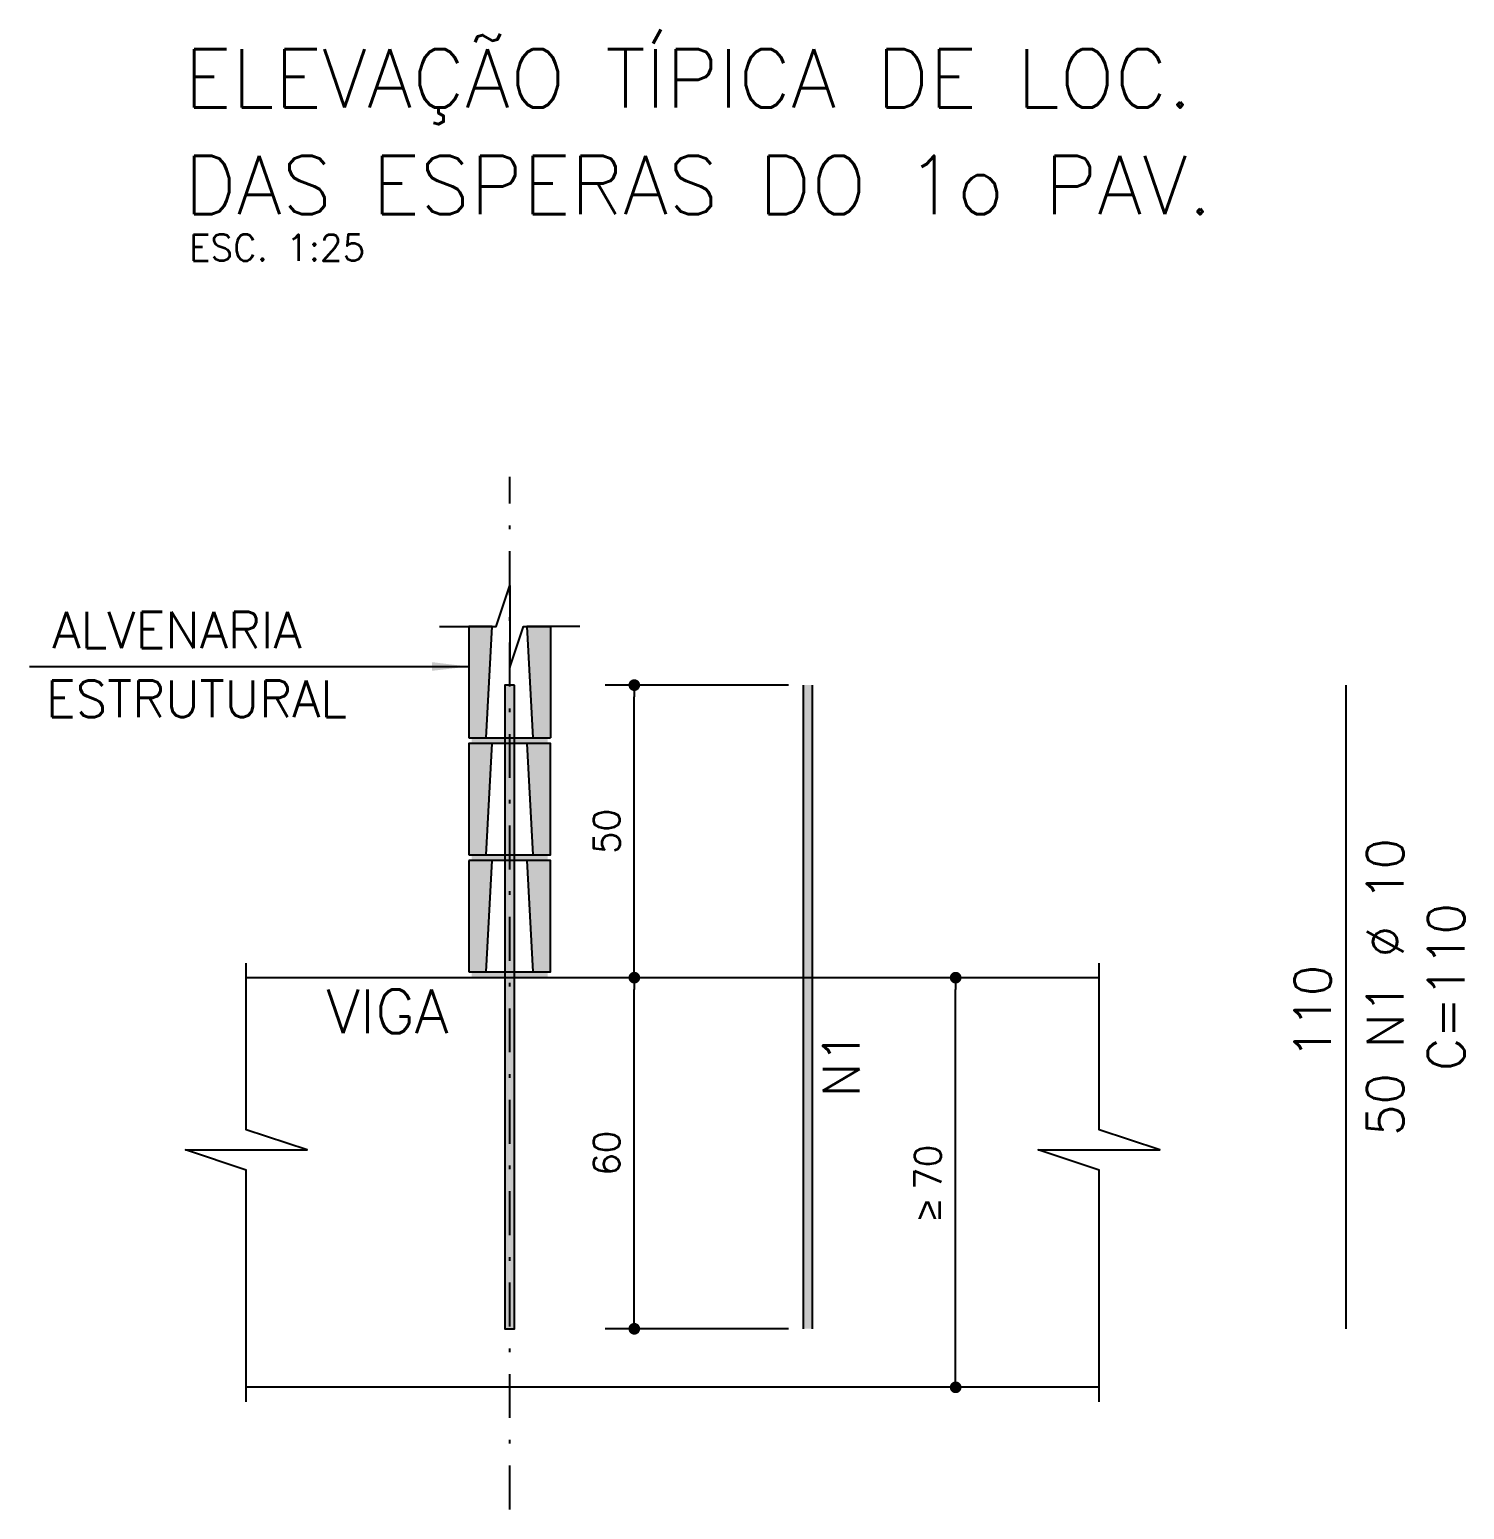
# Model space of a CAD drawing. Extents: x 26375 to 53850, y -1187 to 1911.
# Drawn here: x 53359 to 53850, y -1144 to -638 of the extents above; entities that cross this region are included whole.
import ezdxf

# ---------------------------------------------------------------- set-up
doc = ezdxf.new("R2010")
doc.units = 0
doc.header["$LTSCALE"] = 25
doc.linetypes.add('ESTILO_TQS_0003', pattern=[1.25, 0.6, -0.3, 0.05, -0.3])
for name, color, linetype in [('COTA', 1, 'Continuous'), ('H1', 251, 'Continuous'), ('H3', 253, 'Continuous'), ('H7', 1, 'Continuous'), ('LINHA_FINA', 1, 'Continuous'), ('PENA_01', 1, 'Continuous'), ('PENA_02', 2, 'Continuous'), ('PENA_06', 6, 'Continuous'), ('Pena_1', 1, 'Continuous'), ('PENA_19', 240, 'Continuous'), ('PENA_2', 2, 'Continuous'), ('Pena_3', 3, 'Continuous'), ('Pena_4', 4, 'Continuous'), ('PENA_5', 5, 'Continuous'), ('TEXTO', 3, 'Continuous')]:
    doc.layers.add(name, color=color, linetype=linetype)
doc.styles.add('COTA', font='romans.shx')
doc.styles.get("Standard").update_dxf_attribs({"font": 'romans.shx'})
doc.styles.add('TEXTO1', font='romans.shx', dxfattribs={"height": 9})
doc.styles.add('TEXTO2', font='romans.shx', dxfattribs={"height": 12.5})
doc.styles.add('Texto3', font='romans.shx', dxfattribs={"height": 20})
doc.dimstyles.new('forma', dxfattribs={"dimtxt": 1.8, "dimasz": 0.8, "dimexe": 2, "dimexo": 1, "dimgap": 1, "dimtad": 1, "dimdec": 1, "dimzin": 9, "dimtxsty": 'COTA', "dimblk1": 'DOT', "dimblk2": 'DOT', "dimsah": 1, "dimcen": 0, "dimdle": 1, "dimclrd": 256, "dimclre": 256, "dimclrt": 2, "dimadec": 0, "dimazin": 0, "dimtfac": 1, "dimtdec": 0, "dimtmove": 0, "dimatfit": 3, "dimfxl": 1, "dimtolj": 1, "dimtzin": 0, "dimarcsym": 0})

# ---------------------------------------------------------------- blocks, each defined once
blk = doc.blocks.new('ss')
at = {"layer": 'LINHA_FINA'}
blk.add_solid([(0, 0), (-2.5, -0.29), (-2.5, 0.3)], dxfattribs=at)
blk = doc.blocks.new('A$C7EB140D9')
at = {"layer": 'Pena_1'}
for p, q in [((0, 14), (18.44, 14)), ((48, 14), (29.81, 14))]:
    blk.add_line(p, q, dxfattribs=at)
blk.add_lwpolyline([(10, 14), (19.33, 14), (24, 28), (24, 0), (28.67, 14), (38, 14)], dxfattribs=at)
blk = doc.blocks.new('_Dot')
at = {"color": 0, "linetype": 'ByBlock', "lineweight": -2}
blk.add_line((-0.5, 0), (-1, 0), dxfattribs=at)
at = {"color": 0, "linetype": 'ByBlock', "const_width": 0.5}
blk.add_lwpolyline([(-0.25, 0, 1), (0.25, 0, 1)], format="xyb", close=True, dxfattribs=at)
blk = doc.blocks.new('*D423')
at = {"layer": 'COTA', "lineweight": -2, "transparency": 16777216}
for p, q in [((53586.85, -961.85), (53555.94, -961.85)), ((53565.94, -1077.85), (53565.94, -965.85)), ((53618.58, -1081.85), (53555.94, -1081.85))]:
    blk.add_line(p, q, dxfattribs=at)
at = {"layer": 'Defpoints', "color": 0, "transparency": 16777216}
for p in [(53565.94, -961.85), (53591.85, -961.85), (53623.58, -1081.85)]:
    blk.add_point(p, dxfattribs=at)
at = {"layer": 'COTA', "lineweight": -2, "transparency": 16777216, "xscale": 4, "yscale": 4, "zscale": 4}
for p, rotation in [((53565.94, -961.85), 90), ((53565.94, -1081.85), 270)]:
    blk.add_blockref('_Dot', p, dxfattribs=dict(at, rotation=rotation))
at = {"layer": 'COTA', "color": 2, "transparency": 16777216, "insert": (53556.44, -1021.85), "char_height": 9, "attachment_point": 5, "rotation": 90, "style": 'COTA'}
blk.add_mtext('\\A1;60 ', dxfattribs=at)
blk = doc.blocks.new('*D424')
at = {"layer": 'COTA', "lineweight": -2, "transparency": 16777216}
for p, q in [((53618.58, -861.85), (53555.94, -861.85)), ((53565.94, -957.85), (53565.94, -865.85)), ((53586.85, -961.85), (53555.94, -961.85))]:
    blk.add_line(p, q, dxfattribs=at)
at = {"layer": 'Defpoints', "color": 0, "transparency": 16777216}
for p in [(53565.94, -861.85), (53623.58, -861.85), (53591.85, -961.85)]:
    blk.add_point(p, dxfattribs=at)
at = {"layer": 'COTA', "lineweight": -2, "transparency": 16777216, "xscale": 4, "yscale": 4, "zscale": 4}
for p, rotation in [((53565.94, -861.85), 90), ((53565.94, -961.85), 270)]:
    blk.add_blockref('_Dot', p, dxfattribs=dict(at, rotation=rotation))
at = {"layer": 'COTA', "color": 2, "transparency": 16777216, "insert": (53556.44, -911.85), "char_height": 9, "attachment_point": 5, "rotation": 90, "style": 'COTA'}
blk.add_mtext('\\A1;50 ', dxfattribs=at)
blk = doc.blocks.new('*D425')
at = {"layer": 'COTA', "lineweight": -2, "transparency": 16777216}
for p, q in [((53671.71, -961.85), (53665.72, -961.85)), ((53675.72, -1097.85), (53675.72, -965.85)), ((53671.71, -1101.85), (53665.72, -1101.85))]:
    blk.add_line(p, q, dxfattribs=at)
at = {"layer": 'Defpoints', "color": 0, "transparency": 16777216}
for p in [(53675.72, -961.85), (53676.71, -961.85), (53676.71, -1101.85)]:
    blk.add_point(p, dxfattribs=at)
at = {"layer": 'COTA', "lineweight": -2, "transparency": 16777216, "xscale": 4, "yscale": 4, "zscale": 4}
for p, rotation in [((53675.72, -961.85), 90), ((53675.72, -1101.85), 270)]:
    blk.add_blockref('_Dot', p, dxfattribs=dict(at, rotation=rotation))
at = {"layer": 'COTA', "color": 2, "transparency": 16777216, "insert": (53666.22, -1031.85), "char_height": 9, "attachment_point": 5, "rotation": 90, "style": 'COTA'}
blk.add_mtext('\\A1;{\\fArial|b0|i0|c0|p34;≥ }70', dxfattribs=at)

msp = doc.modelspace()

# ---------------------------------------------------------------- hatches: boundary and pattern name
at = {"layer": 'H1'}
for points in [[(53536.36, -879.85), (53510.36, -879.85), (53510.36, -881.85), (53517.36, -881.85), (53536.36, -881.85)], [(53536.36, -919.85), (53531.36, -919.85), (53510.36, -919.85), (53510.36, -921.85), (53517.36, -921.85), (53536.36, -921.85)], [(53536.36, -959.85), (53531.36, -959.85), (53510.36, -959.85), (53510.36, -961.85), (53517.36, -961.85), (53536.36, -961.85)]]:
    msp.add_hatch(color=256, dxfattribs=at).paths.add_polyline_path(points)
at = {"layer": 'H3'}
for points in [[(53517.36, -841.85), (53509.36, -841.85), (53509.36, -879.85), (53515.36, -879.85)], [(53537.36, -841.85), (53529.36, -841.85), (53531.36, -879.85), (53537.36, -879.85)], [(53509.36, -919.85), (53515.36, -919.85), (53517.36, -881.85), (53509.36, -881.85)], [(53531.36, -919.85), (53537.36, -919.85), (53537.36, -881.85), (53529.36, -881.85)], [(53517.36, -921.85), (53509.36, -921.85), (53509.36, -959.85), (53515.36, -959.85)], [(53537.36, -921.85), (53529.36, -921.85), (53531.36, -959.85), (53537.36, -959.85)]]:
    msp.add_hatch(color=256, dxfattribs=at).paths.add_polyline_path(points)
at = {"layer": 'H7'}
msp.add_hatch(color=256, dxfattribs=at).paths.add_polyline_path([(53623.58, -1081.85), (53626.83, -1081.85), (53626.83, -861.85), (53623.58, -861.85)])
at = {"layer": 'PENA_19', "linetype": 'Continuous'}
msp.add_hatch(color=256, dxfattribs=at).paths.add_polyline_path([(53524.98, -861.85), (53521.73, -861.85), (53521.73, -1081.85), (53524.98, -1081.85), (53524.98, -1081.85), (53524.98, -1081.85)])

# ---------------------------------------------------------------- linework, layer by layer
at = {"layer": 'LINHA_FINA'}
msp.add_line((53359.34, -855.51), (53509.36, -855.51), dxfattribs=at)
at = {"layer": 'PENA_01'}
for points in [[(53433.36, -1106.85), (53433.36, -1027.67), (53412.57, -1020.74), (53454.14, -1020.74), (53433.36, -1013.81), (53433.36, -956.85)], [(53724.72, -1106.85), (53724.72, -1027.67), (53703.93, -1020.74), (53745.5, -1020.74), (53724.72, -1013.81), (53724.72, -956.85)]]:
    msp.add_lwpolyline(points, dxfattribs=at)
at = {"layer": 'PENA_06', "linetype": 'Continuous'}
msp.add_lwpolyline([(53809.07, -861.85), (53809.07, -1081.85)], dxfattribs=at)
at = {"layer": 'Pena_1', "linetype": 'ESTILO_TQS_0003'}
msp.add_line((53523.36, -1143.58), (53523.36, -790.63), dxfattribs=at)
at = {"layer": 'PENA_19', "linetype": 'Continuous'}
msp.add_lwpolyline([(53524.98, -861.85), (53521.73, -861.85), (53521.73, -1081.85), (53524.98, -1081.85), (53524.98, -1081.85), (53524.98, -1081.85), (53524.98, -861.85)], dxfattribs=at)
at = {"layer": 'PENA_2'}
msp.add_line((53509.36, -879.85), (53537.36, -879.85), dxfattribs=at)
for points in [[(53515.36, -879.85), (53517.36, -841.85), (53509.36, -841.85), (53509.36, -879.85)], [(53531.36, -879.85), (53529.36, -841.85), (53537.36, -841.85), (53537.36, -879.85)], [(53509.36, -919.85), (53537.36, -919.85), (53537.36, -881.85), (53509.36, -881.85), (53509.36, -919.85)], [(53515.36, -919.85), (53517.36, -881.85)], [(53531.36, -919.85), (53529.36, -881.85)], [(53509.36, -921.85), (53509.36, -959.85)], [(53509.36, -959.85), (53537.36, -959.85), (53537.36, -921.85), (53509.36, -921.85)], [(53515.36, -959.85), (53517.36, -921.85)], [(53531.36, -959.85), (53529.36, -921.85)]]:
    msp.add_lwpolyline(points, dxfattribs=at)
at = {"layer": 'Pena_3'}
for p, q in [((53724.72, -961.85), (53433.36, -961.85)), ((53724.72, -1101.85), (53433.36, -1101.85))]:
    msp.add_line(p, q, dxfattribs=at)
at = {"layer": 'PENA_5'}
for p, q in [((53623.58, -861.85), (53623.58, -1081.85)), ((53626.83, -1081.85), (53626.83, -861.85))]:
    msp.add_line(p, q, dxfattribs=at)

# ---------------------------------------------------------------- block references
at = {"layer": 'LINHA_FINA', "xscale": 5, "yscale": 5, "zscale": 5}
msp.add_blockref('ss', (53509.36, -855.51), dxfattribs=at)
at = {"layer": 'Pena_4'}
msp.add_blockref('A$C7EB140D9', (53499.36, -855.85), dxfattribs=at)

# ---------------------------------------------------------------- texts
at = {"layer": 'PENA_02', "linetype": 'Continuous'}
msp.add_text('VIGA', height=15, dxfattribs=at).set_placement((53460.69, -980.83))
at = {"layer": 'TEXTO', "color": 4, "style": 'Texto3'}
for s, p in [('ELEVAÇÃO TÍPICA DE LOC. ', (53412.09, -664.47)), ('DAS ESPERAS DO 1o PAV.', (53412.09, -700.94))]:
    msp.add_text(s, height=20, dxfattribs=at).set_placement(p)
at = {"layer": 'TEXTO', "color": 2, "style": 'TEXTO1'}
msp.add_text('ESC. 1:25', height=9, dxfattribs=at).set_placement((53413.78, -716.8))
at = {"layer": 'TEXTO', "color": 3, "style": 'TEXTO2'}
for s, p in [('ALVENARIA', (53367.13, -849.25)), ('ESTRUTURAL', (53364.93, -872.8))]:
    msp.add_text(s, height=12.5, dxfattribs=at).set_placement(p)
at = {"layer": 'TEXTO', "color": 3, "insert": (53832.87, -965.04), "char_height": 12.5, "width": 180.3571, "attachment_point": 5, "rotation": 90, "style": 'TEXTO2'}
msp.add_mtext('\\A1;50 N1 %%C 10 \\PC=110', dxfattribs=at)
at = {"layer": 'TEXTO', "color": 3, "char_height": 12.5, "attachment_point": 5, "rotation": 90, "style": 'TEXTO2'}
for s, insert in [('\\A1;110', (53797.69, -973.5)), ('\\A1;N1', (53636.65, -991.47))]:
    msp.add_mtext(s, dxfattribs=dict(at, insert=insert))

# ---------------------------------------------------------------- dimensions: what is measured, and where the dimension line sits
at = {"layer": 'COTA'}
for base, p1, p2, picture, middle in [((53565.94, -861.85), (53591.85, -961.85), (53623.58, -861.85), '*D424', (53556.44, -911.85)), ((53565.94, -961.85), (53623.58, -1081.85), (53591.85, -961.85), '*D423', (53556.44, -1021.85))]:
    dim = msp.add_linear_dim(base=base, p1=p1, p2=p2, angle=90, dimstyle='forma', override={"dimscale": 5, "dimlfac": 0.5, "dimpost": ' '}, dxfattribs=at)
    dim.commit()
    dim.dimension.update_dxf_attribs({"geometry": picture, "text_midpoint": middle})
dim = msp.add_linear_dim(base=(53675.72, -961.85), p1=(53676.71, -1101.85), p2=(53676.71, -961.85), angle=90, text='{\\fArial|b0|i0|c0|p34;≥ }70', dimstyle='forma', override={"dimscale": 5, "dimlfac": 0.5, "dimpost": ' '}, dxfattribs=at)
dim.commit()
dim.dimension.update_dxf_attribs({"geometry": '*D425', "text_midpoint": (53666.22, -1031.85)})

doc.saveas('drawing.dxf')
